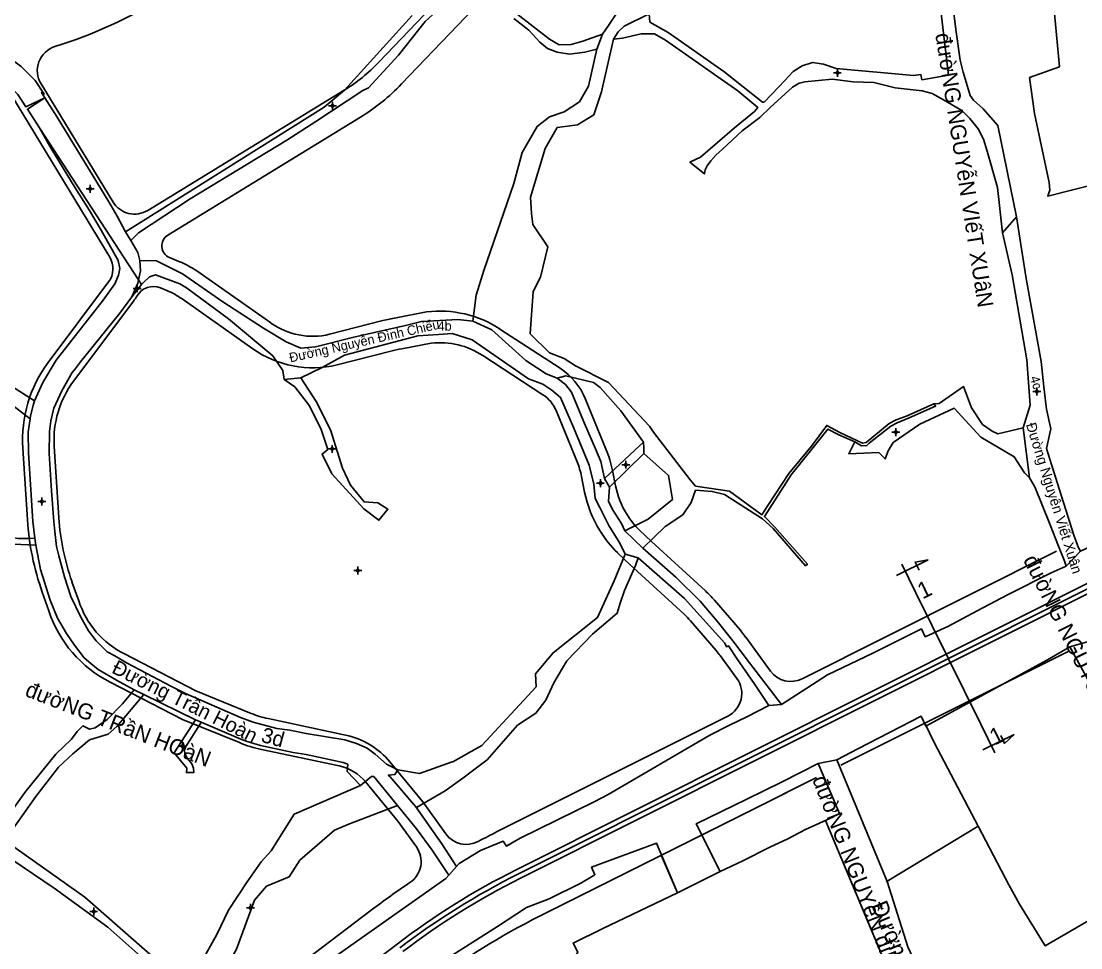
# Model space of a CAD drawing. Extents: x 548357 to 553331, y 1835329 to 1842351.
# Drawn here: x 550972.2 to 551308.4, y 1838767.2 to 1839061 of the extents above; entities that cross this region are included whole.
import ezdxf

# ---------------------------------------------------------------- set-up
doc = ezdxf.new("R2010")
doc.units = 0
for name, color, linetype in [('Level 1', 7, 'Continuous'), ('Level 10', 7, 'Continuous'), ('Level 11', 7, 'Continuous'), ('Level 2', 7, 'Continuous'), ('Level 27', 7, 'Continuous'), ('Level 30', 7, 'Continuous'), ('Level 31', 7, 'Continuous'), ('Level 4', 7, 'Continuous'), ('Level 5', 7, 'Continuous')]:
    doc.layers.add(name, color=color, linetype=linetype)

msp = doc.modelspace()

# ---------------------------------------------------------------- linework, layer by layer
at = {"layer": 'Level 1'}
for points in [[(551249.97, 1838885.27), (551259.95, 1838890.19)], [(551251.57, 1838888.88), (551256.05, 1838879.8)], [(551259.95, 1838890.19), (551255.84, 1838889.52), (551257.1, 1838886.98)], [(551129.98, 1838790.62), (551317.69, 1838884.68)], [(551256.05, 1838879.8), (551276.63, 1838838.11)], [(551281.11, 1838829.03), (551276.63, 1838838.11)], [(551277.27, 1838829.95), (551287.25, 1838834.88)], [(551287.25, 1838834.88), (551284.22, 1838832.03), (551282.97, 1838834.57)]]:
    msp.add_lwpolyline(points, dxfattribs=at)
msp.add_arc((551237.5, 1838576.06), 240, 116.6155, 127.2058, dxfattribs=at)
at = {"layer": 'Level 10'}
for p, q in [((550978.03, 1839027.26), (551009.46, 1838979)), ((551283.52, 1838993.9), (551287.97, 1838999)), ((551005.35, 1838994.26), (551007.01, 1838991.5)), ((551009.46, 1838979), (551010.44, 1838977.49)), ((551007.33, 1838973.64), (551010.44, 1838977.49)), ((551055.7, 1838947.44), (551060.94, 1838947.98)), ((551290.15, 1838932.09), (551292.16, 1838916.21)), ((551157.32, 1838916.07), (551158.88, 1838913.23)), ((550976.51, 1838897.05), (550976.86, 1838894.91)), ((551303.73, 1838888.24), (551308.27, 1838892.97)), ((551304.89, 1838862.6), (551310.81, 1838864.32)), ((551008.09, 1838849.04), (551011.15, 1838847.54)), ((551011.15, 1838847.54), (551027.51, 1838839.49)), ((551209.37, 1838844.03), (551213.44, 1838844.39)), ((551027.51, 1838839.49), (551029.38, 1838838.76)), ((551225.04, 1838825.62), (551230.94, 1838826.8)), ((551107.86, 1838790.21), (551110.35, 1838793.01))]:
    msp.add_line(p, q, dxfattribs=at)
for points in [[(551265.27, 1839086.95), (551268.74, 1839058.39), (551270.14, 1839048.63), (551271.09, 1839044.82), (551273.27, 1839037.49), (551274.36, 1839036.03), (551277.42, 1839033.25), (551282.11, 1839027.99), (551287.97, 1838999)], [(551109.72, 1839069.51), (551100.42, 1839060.96), (551091.92, 1839050.21), (551082.41, 1839039.88), (551080.66, 1839039.1), (551065.7, 1839029.21), (551056.55, 1839023.28), (551025.79, 1839004.67), (551009.4, 1838993.95), (551007.01, 1838991.5)], [(551283.52, 1838993.9), (551281.91, 1839008.28), (551278.7, 1839019.77), (551277.55, 1839023.58), (551275.84, 1839026.85), (551273.23, 1839030.14), (551270.6, 1839032.72), (551264.86, 1839036.13), (551261.26, 1839038.09), (551258.02, 1839038.94), (551249.55, 1839039.92), (551242.71, 1839041.6), (551236.15, 1839041.76), (551229.47, 1839042.61), (551220.82, 1839041.78), (551219.61, 1839041.52), (551219.05, 1839041.38), (551216.97, 1839040.07), (551209.85, 1839033.66), (551206.58, 1839030.45), (551200.95, 1839026.3), (551194.67, 1839020.42), (551192.57, 1839018.5), (551191.06, 1839016.71), (551189.82, 1839015.17), (551189.22, 1839013.85), (551188.98, 1839012.61), (551184.39, 1839016.29), (551187.76, 1839017.9), (551198.54, 1839027.18), (551204.83, 1839032.39), (551205.93, 1839033.63), (551199.54, 1839038.95), (551176.67, 1839055.03), (551173.15, 1839057.02), (551168.95, 1839057.04), (551162.97, 1839055.69), (551160.16, 1839055.35), (551161.62, 1839057.7), (551163.55, 1839059.44), (551171.5, 1839063.32), (551171.62, 1839060.77), (551177.46, 1839057.44), (551195.17, 1839045.03), (551207.45, 1839035.34), (551207.93, 1839035.36), (551212.64, 1839040.26), (551214.34, 1839042.13), (551217.14, 1839045.12), (551220.01, 1839046.88), (551223.26, 1839047.89), (551226.72, 1839047.36), (551230.81, 1839046), (551255.32, 1839043.82), (551257.63, 1839044.17), (551257.97, 1839042.48), (551266.4, 1839043.92), (551263.18, 1839071.58)], [(551005.35, 1838994.26), (551068.33, 1839033.77), (551074.77, 1839039.12), (551096.23, 1839062.84)], [(551129.5, 1839063.4), (551139.81, 1839055.33), (551142.95, 1839053.52), (551146.74, 1839053.69), (551150.44, 1839054.71), (551156.68, 1839056.94), (551154.89, 1839052.13), (551151.01, 1839051.16), (551146.13, 1839050.59), (551142.22, 1839051.22), (551139.17, 1839052.39), (551136.72, 1839054.37), (551133.27, 1839058.18), (551128.49, 1839061.88)], [(550959.83, 1839055.68), (550972.24, 1839046.62), (550976.62, 1839042.25), (550979.48, 1839037.87), (550978.67, 1839038.4), (550979.76, 1839036.7)], [(550971.16, 1839037.81), (550973.75, 1839033.83), (550979.76, 1839036.7), (550974.23, 1839033.1), (550978.03, 1839027.26), (550981.45, 1839021.21), (550989.38, 1839008.23), (550993.92, 1839001.04), (550997.64, 1838994.8), (551003.04, 1838985.11), (551003.55, 1838982.61), (551003.05, 1838980.51), (551001.92, 1838977.78), (550998.26, 1838972.6), (550983.33, 1838953.49), (550979.05, 1838946.45)], [(550971.16, 1839037.81), (550973.75, 1839033.83), (550979.76, 1839036.7)], [(550978.03, 1839027.26), (550974.23, 1839033.1), (550979.76, 1839036.7)], [(550979.76, 1839036.7), (550983.68, 1839030.58), (551000, 1839003.79), (551002.69, 1838999.22), (551005.35, 1838994.26)], [(550976.43, 1838940.69), (550979.05, 1838946.45), (550983.33, 1838953.49), (550998.26, 1838972.6), (551001.92, 1838977.78), (551003.05, 1838980.51), (551003.55, 1838982.61), (551003.04, 1838985.11), (550997.64, 1838994.8), (550993.92, 1839001.04), (550989.38, 1839008.23), (550981.45, 1839021.21), (550978.03, 1839027.26)], [(551287.97, 1838999), (551291.03, 1838979.48), (551295.83, 1838953.1), (551296.66, 1838945.13), (551297.46, 1838938.05), (551298.92, 1838931.77), (551297.51, 1838925.58), (551299.07, 1838920.46), (551306.21, 1838898.03), (551307.67, 1838894.05), (551308.27, 1838892.97)], [(551007.01, 1838991.5), (551009.22, 1838987.71), (551009.9, 1838985.11)], [(551290.15, 1838932.09), (551292.34, 1838939.32), (551291.25, 1838953.61), (551286.66, 1838980.63), (551283.52, 1838993.9)], [(551009.46, 1838979), (551010.1, 1838981.89), (551009.9, 1838985.11)], [(551009.9, 1838985.11), (551015.19, 1838984.99), (551023.37, 1838980.87), (551036.16, 1838971.99), (551049.07, 1838963.72), (551056.3, 1838959.32), (551060.92, 1838957.35), (551065.55, 1838957.72), (551077.79, 1838960.8), (551094.13, 1838964.5), (551099.21, 1838965.79), (551110.79, 1838966.45), (551115.48, 1838965.96), (551121.52, 1838963.21), (551132.3, 1838953.47), (551138.76, 1838949.18), (551142.27, 1838947.8), (551144.93, 1838945.81), (551146.86, 1838943.41), (551150.95, 1838933.47), (551154.45, 1838925.43), (551156.07, 1838921.36), (551157.32, 1838916.07)], [(551007.33, 1838973.64), (551009.22, 1838977.92), (551009.46, 1838979)], [(551010.44, 1838977.49), (551011.02, 1838978.21), (551012.9, 1838980.01), (551014.82, 1838980.62), (551022.58, 1838977.72), (551024.71, 1838976.45), (551038.05, 1838966.64), (551052.08, 1838954.88), (551055.2, 1838950.3), (551055.7, 1838947.44)], [(551007.33, 1838973.64), (551003.5, 1838968.43), (550991.05, 1838952.98), (550989.12, 1838950.5), (550988.36, 1838949.65), (550985.09, 1838943.82), (550982.61, 1838938.3), (550981.63, 1838934.35), (550981.16, 1838930.89), (550981.15, 1838923.96), (550981.8, 1838912.08), (550982.55, 1838902.41), (550982.87, 1838899.22), (550983.44, 1838894.51), (550984.21, 1838891.48), (550985.98, 1838884.83), (550988.03, 1838878.64), (550991, 1838872.22), (550993.6, 1838867.67), (550995.98, 1838864.5), (550999.52, 1838861.07), (551001.99, 1838859.77), (551005.89, 1838857.48), (551019.94, 1838850.08), (551024.32, 1838847.88), (551041.84, 1838840.24), (551045.78, 1838838.78), (551053.29, 1838836.73), (551057.46, 1838836.18), (551062.63, 1838835.16), (551074.92, 1838833.12), (551078.61, 1838832.01), (551082.03, 1838830.47), (551084.56, 1838828.63), (551088.14, 1838825.45), (551091.68, 1838823.6), (551090.81, 1838822.17), (551088.69, 1838821.98), (551089.3, 1838821.38), (551097.43, 1838811.9), (551105.67, 1838800.15), (551110.35, 1838793.01)], [(551060.94, 1838947.98), (551067.74, 1838951.18), (551074.77, 1838955.09), (551098.04, 1838961.28), (551104.57, 1838961.73), (551109, 1838961.95), (551115.26, 1838959.94), (551133.17, 1838947.58), (551137.75, 1838945.88), (551140.6, 1838943.99), (551143.3, 1838941.69), (551147.53, 1838932.02), (551152.47, 1838920.23), (551153.87, 1838914.23), (551154.3, 1838909.68), (551155.8, 1838906.83), (551158.62, 1838901.07), (551162.15, 1838895.48), (551163.85, 1838892), (551168.01, 1838890.85), (551182.63, 1838878), (551195.42, 1838863.82), (551195.97, 1838862.65), (551196.63, 1838862.95), (551199.26, 1838858.98), (551204.76, 1838850.97), (551209.37, 1838844.03)], [(550975.11, 1838934.91), (550968.25, 1838940.23), (550960.14, 1838945.44), (550949.98, 1838951.16), (550950.51, 1838952.26), (550951.82, 1838954.47), (550952.66, 1838955.73), (550976.43, 1838940.69)], [(550979.05, 1838946.45), (550976.43, 1838940.69), (550952.66, 1838955.73)], [(551060.94, 1838947.98), (551065.82, 1838940.48), (551070.39, 1838931.43), (551074.13, 1838919.31), (551076.68, 1838913.87), (551081.03, 1838908.61), (551085.35, 1838908.26), (551088.55, 1838906.27), (551085.72, 1838902.79), (551080.92, 1838906.4), (551070.82, 1838917.48), (551067.71, 1838923.78), (551069.54, 1838925.24), (551067.36, 1838931.52), (551063.73, 1838939.01), (551059.09, 1838945.05), (551055.7, 1838947.44)], [(551290.15, 1838932.09), (551282.02, 1838930.19), (551280.26, 1838931.01), (551277.25, 1838933.17), (551273.69, 1838938.46), (551271.21, 1838945.17), (551263.41, 1838939.77), (551261.81, 1838939.74), (551262.33, 1838938.93), (551253.96, 1838935.21), (551250.18, 1838933.69), (551248.14, 1838932.63), (551241.3, 1838927.2), (551240.56, 1838926.46), (551238.85, 1838926.43), (551236.7, 1838927.69), (551234.75, 1838923.89), (551244.32, 1838924.22), (551246.3, 1838922.24), (551247.31, 1838924.79), (551248.89, 1838927.4), (551257.37, 1838933.24), (551268.26, 1838938.29), (551276.7, 1838929.08), (551284.42, 1838924.55), (551287.3, 1838922.93), (551290.56, 1838917.86), (551292.16, 1838916.21)], [(550968.25, 1838940.23), (550975.11, 1838934.91), (550974.48, 1838930.72), (550974.6, 1838924.14), (550975.95, 1838902.4), (550976.51, 1838897.05), (550974.95, 1838896.95), (550971.32, 1838897.03)], [(550975.11, 1838934.91), (550975.19, 1838935.8), (550975.99, 1838939.26), (550976.43, 1838940.69)], [(550975.11, 1838934.91), (550974.48, 1838930.72), (550974.6, 1838924.14), (550975.95, 1838902.4), (550976.51, 1838897.05)], [(551157.32, 1838916.07), (551168.54, 1838926.44), (551169.69, 1838927.56), (551169.77, 1838925.53), (551169.76, 1838923.95), (551158.88, 1838913.23)], [(551292.16, 1838916.21), (551293.83, 1838913.38), (551298.69, 1838901.28), (551301.3, 1838894.54), (551303.09, 1838890.1), (551303.73, 1838888.24)], [(551158.88, 1838913.23), (551158.52, 1838908.87), (551159.84, 1838906.17), (551162.64, 1838901.71), (551163.77, 1838899.43), (551169.47, 1838893.98), (551179.9, 1838884.71), (551187.59, 1838877.08), (551193.06, 1838870.78), (551198.01, 1838864.54), (551203.28, 1838857.6), (551213.44, 1838844.39)], [(550910.87, 1838908.1), (550913.01, 1838908.98), (550922.5, 1838909.09), (550930.12, 1838909.97), (550938.05, 1838907.24), (550939.64, 1838906.25), (550940.45, 1838904.83), (550943.12, 1838896.98), (550950.14, 1838897.01), (550965.3, 1838897.42), (550968.88, 1838897.38), (550971.32, 1838897.03), (550974.95, 1838896.95), (550976.51, 1838897.05)], [(550919.67, 1838906.23), (550921.49, 1838906.08), (550925.72, 1838907.28), (550933.12, 1838906.41), (550937.25, 1838904.78), (550939.3, 1838901.31), (550941.45, 1838894.45), (550949.3, 1838894.94), (550962.64, 1838895.47), (550976.86, 1838894.91)], [(551308.27, 1838892.97), (551325.16, 1838900.84), (551336.2, 1838905.84), (551343.62, 1838906.64)], [(550976.86, 1838894.91), (550978.39, 1838887.18), (550981.45, 1838877.46), (550983.75, 1838871.71), (550986.63, 1838866.82), (550989.15, 1838863.19), (550992.19, 1838859.16), (550994.28, 1838857.34), (550996.63, 1838855.5), (551002.5, 1838852.04), (551008.09, 1838849.04)], [(551213.44, 1838844.39), (551228.05, 1838853.72), (551242.45, 1838860.68), (551257.8, 1838868.32), (551259.06, 1838865.85), (551266.22, 1838869.11), (551275.48, 1838874.1), (551285.12, 1838879.14), (551299.01, 1838886.11), (551303.73, 1838888.24)], [(551230.94, 1838826.8), (551237.61, 1838830.3), (551257.7, 1838840.63), (551259.21, 1838837.51), (551297.87, 1838858.55), (551304.89, 1838862.6)], [(551304.89, 1838862.6), (551314.05, 1838846.2), (551335.17, 1838802.86), (551340.04, 1838792.17), (551350.61, 1838773.1)], [(551005.47, 1838712.31), (551002.32, 1838714.06), (550995.32, 1838722.61), (550993.01, 1838723.22), (550989.32, 1838727.9), (550990.51, 1838732.17), (550997.17, 1838736.85), (551004.22, 1838741.48), (551008.65, 1838747.37), (551016.99, 1838757.6), (551019.03, 1838759.87), (550992.43, 1838783.25), (550968.12, 1838800.45), (550967.53, 1838801.59), (550968.24, 1838802.92), (550976.89, 1838815.16), (550984.05, 1838824.51), (550988.63, 1838828.71), (550993.85, 1838833.15), (550999.82, 1838834.95), (551002.6, 1838837.38), (551011.15, 1838847.54)], [(550968.65, 1838809.81), (550973.41, 1838816.42), (550983.25, 1838828.66), (550988.16, 1838833.33), (550989.96, 1838835.79), (550991.79, 1838837.58), (550993.92, 1838836.51), (550995.71, 1838836.97), (550999.46, 1838839.62), (551004.37, 1838844.6), (551008.09, 1838849.04)], [(551110.35, 1838793.01), (551111.17, 1838793.93), (551117.98, 1838798.03), (551125.17, 1838800.99), (551126.17, 1838799.48), (551130.49, 1838801.92), (551153.98, 1838813.52), (551158.45, 1838815.77), (551190.66, 1838834.67), (551196.99, 1838837.84), (551202.44, 1838840.47), (551209.37, 1838844.03)], [(551027.51, 1838839.49), (551020.79, 1838829.05), (551024.75, 1838824.16), (551024.66, 1838822.76), (551026.98, 1838822.76), (551026.88, 1838824.2), (551026.39, 1838825.51), (551024.71, 1838827.61), (551024.18, 1838828.77), (551024.08, 1838829.85), (551024.4, 1838830.81), (551028.93, 1838838.01), (551029.38, 1838838.76)], [(551029.38, 1838838.76), (551041.95, 1838833.33), (551043.92, 1838832.64), (551048.19, 1838831.4), (551058.55, 1838829.16), (551062.59, 1838828.53), (551074.36, 1838825.99), (551075.81, 1838825.39), (551075.62, 1838823.15), (551079.83, 1838818.64), (551083.32, 1838821.5), (551084.07, 1838821.57), (551097.62, 1838804.97), (551102.64, 1838798.21), (551107.86, 1838790.21)], [(551230.94, 1838826.8), (551246.91, 1838788.22), (551253.55, 1838767.52), (551256.58, 1838760.91), (551267.35, 1838736.02), (551275.12, 1838717.2), (551283.29, 1838697.83), (551291.59, 1838674.73), (551292.08, 1838674.52)], [(551077.39, 1838737.99), (551082.88, 1838747), (551094.38, 1838755.53), (551123.35, 1838773.94), (551132.56, 1838779.95), (551139.71, 1838782.74), (551149.79, 1838787.74), (551154.27, 1838790.36), (551153.2, 1838792.8), (551173.73, 1838800.41), (551180.45, 1838784.64), (551194.03, 1838791.45), (551186.41, 1838806.53), (551202.4, 1838814.38), (551213.61, 1838819.81), (551225.04, 1838825.62)], [(551225.04, 1838825.62), (551231.8, 1838809.78), (551227.37, 1838807.61), (551284.53, 1838671.39)], [(551000.77, 1838708.39), (551000.09, 1838710.74), (550991.13, 1838722.34), (550987.32, 1838726.86), (550984.26, 1838729.92), (550996.68, 1838740.72), (550997.89, 1838740.08), (551012.1, 1838754.97), (551014.91, 1838759.31), (551009.2, 1838765.34), (550999.72, 1838773.75), (550982.67, 1838786.15), (550969.31, 1838795.2)], [(551005.47, 1838712.31), (551030.11, 1838730.92), (551037.51, 1838738.16), (551039, 1838739.41), (551066.3, 1838759.43), (551071.38, 1838764.18), (551106.97, 1838789.21), (551107.86, 1838790.21)]]:
    msp.add_lwpolyline(points, dxfattribs=at)
at = {"layer": 'Level 11'}
for p, q in [((551231.16, 1839045.31), (551230.53, 1839044.68)), ((551231.16, 1839045.93), (551231.16, 1839045.31)), ((551231.79, 1839044.68), (551231.16, 1839045.31)), ((551230.53, 1839044.68), (551229.91, 1839044.68)), ((551230.53, 1839044.68), (551231.16, 1839044.05)), ((551231.16, 1839044.05), (551231.79, 1839044.68)), ((551231.16, 1839044.05), (551231.16, 1839043.43)), ((551232.41, 1839044.68), (551231.79, 1839044.68)), ((551070.99, 1839035.41), (551070.99, 1839034.79)), ((551070.37, 1839034.16), (551069.74, 1839034.16)), ((551070.99, 1839034.79), (551070.37, 1839034.16)), ((551070.37, 1839034.16), (551070.99, 1839033.53)), ((551071.61, 1839034.16), (551070.99, 1839034.79)), ((551070.99, 1839033.53), (551071.61, 1839034.16)), ((551070.99, 1839033.53), (551070.99, 1839032.91)), ((551072.24, 1839034.16), (551071.61, 1839034.16)), ((550994.1, 1839008.47), (550993.47, 1839007.85)), ((550994.1, 1839009.1), (550994.1, 1839008.47)), ((550994.73, 1839007.85), (550994.1, 1839008.47)), ((550993.47, 1839007.85), (550992.85, 1839007.85)), ((550993.47, 1839007.85), (550994.1, 1839007.23)), ((550994.1, 1839007.23), (550994.73, 1839007.85)), ((550994.1, 1839007.23), (550994.1, 1839006.6)), ((550995.35, 1839007.85), (550994.73, 1839007.85)), ((551008.37, 1838976.32), (551007.75, 1838976.32)), ((551009, 1838976.95), (551008.37, 1838976.32)), ((551008.37, 1838976.32), (551009, 1838975.69)), ((551009, 1838977.57), (551009, 1838976.95)), ((551009.63, 1838976.32), (551009, 1838976.95)), ((551009, 1838975.69), (551009.63, 1838976.32)), ((551009, 1838975.69), (551009, 1838975.07)), ((551010.25, 1838976.32), (551009.63, 1838976.32)), ((551294.42, 1838944.25), (551293.8, 1838943.62)), ((551294.42, 1838944.87), (551294.42, 1838944.25)), ((551295.05, 1838943.62), (551294.42, 1838944.25)), ((551293.8, 1838943.62), (551293.17, 1838943.62)), ((551293.8, 1838943.62), (551294.42, 1838942.99)), ((551294.42, 1838942.99), (551295.05, 1838943.62)), ((551294.42, 1838942.99), (551294.42, 1838942.37)), ((551295.67, 1838943.62), (551295.05, 1838943.62)), ((551249.68, 1838931.31), (551249.06, 1838930.69)), ((551249.68, 1838931.94), (551249.68, 1838931.31)), ((551250.31, 1838930.69), (551249.68, 1838931.31)), ((551249.06, 1838930.69), (551248.43, 1838930.69)), ((551249.06, 1838930.69), (551249.68, 1838930.07)), ((551249.68, 1838930.07), (551250.31, 1838930.69)), ((551249.68, 1838930.07), (551249.68, 1838929.44)), ((551250.93, 1838930.69), (551250.31, 1838930.69)), ((551070.25, 1838925.38), (551069.62, 1838925.38)), ((551070.87, 1838926.01), (551070.25, 1838925.38)), ((551070.25, 1838925.38), (551070.87, 1838924.75)), ((551070.87, 1838926.63), (551070.87, 1838926.01)), ((551071.49, 1838925.38), (551070.87, 1838926.01)), ((551070.87, 1838924.75), (551071.49, 1838925.38)), ((551070.87, 1838924.75), (551070.87, 1838924.13)), ((551072.12, 1838925.38), (551071.49, 1838925.38)), ((551164.08, 1838921.03), (551163.45, 1838920.4)), ((551164.08, 1838921.65), (551164.08, 1838921.03)), ((551164.7, 1838920.4), (551164.08, 1838921.03)), ((551163.45, 1838920.4), (551162.83, 1838920.4)), ((551163.45, 1838920.4), (551164.08, 1838919.77)), ((551164.08, 1838919.77), (551164.7, 1838920.4)), ((551164.08, 1838919.77), (551164.08, 1838919.15)), ((551165.33, 1838920.4), (551164.7, 1838920.4)), ((551155.35, 1838914.57), (551154.72, 1838914.57)), ((551155.97, 1838915.19), (551155.35, 1838914.57)), ((551155.35, 1838914.57), (551155.97, 1838913.95)), ((551155.97, 1838915.82), (551155.97, 1838915.19)), ((551156.59, 1838914.57), (551155.97, 1838915.19)), ((551155.97, 1838913.95), (551156.59, 1838914.57)), ((551157.22, 1838914.57), (551156.59, 1838914.57)), ((551155.97, 1838913.95), (551155.97, 1838913.32)), ((550978.19, 1838908.74), (550977.56, 1838908.74)), ((550978.81, 1838909.37), (550978.19, 1838908.74)), ((550978.19, 1838908.74), (550978.81, 1838908.11)), ((550978.81, 1838909.99), (550978.81, 1838909.37)), ((550979.44, 1838908.74), (550978.81, 1838909.37)), ((550978.81, 1838908.11), (550979.44, 1838908.74)), ((550978.81, 1838908.11), (550978.81, 1838907.49)), ((550980.06, 1838908.74), (550979.44, 1838908.74)), ((551079.03, 1838887.45), (551078.41, 1838886.82)), ((551079.03, 1838888.07), (551079.03, 1838887.45)), ((551079.65, 1838886.82), (551079.03, 1838887.45)), ((551078.41, 1838886.82), (551077.78, 1838886.82)), ((551078.41, 1838886.82), (551079.03, 1838886.19)), ((551079.03, 1838886.19), (551079.65, 1838886.82)), ((551079.03, 1838886.19), (551079.03, 1838885.57)), ((551080.28, 1838886.82), (551079.65, 1838886.82)), ((551022.73, 1838831.12), (551022.11, 1838831.12)), ((551023.36, 1838831.75), (551022.73, 1838831.12)), ((551022.73, 1838831.12), (551023.36, 1838830.49)), ((551023.36, 1838832.37), (551023.36, 1838831.75)), ((551023.99, 1838831.12), (551023.36, 1838831.75)), ((551023.36, 1838830.49), (551023.99, 1838831.12)), ((551023.36, 1838830.49), (551023.36, 1838829.87)), ((551024.61, 1838831.12), (551023.99, 1838831.12)), ((550995.24, 1838779.97), (550995.24, 1838779.35)), ((551044.37, 1838779.92), (551043.74, 1838779.92)), ((551044.99, 1838780.55), (551044.37, 1838779.92)), ((551044.37, 1838779.92), (551044.99, 1838779.29)), ((551044.99, 1838781.17), (551044.99, 1838780.55)), ((551045.61, 1838779.92), (551044.99, 1838780.55)), ((551044.99, 1838779.29), (551045.61, 1838779.92)), ((551046.24, 1838779.92), (551045.61, 1838779.92)), ((550994.61, 1838778.72), (550993.99, 1838778.72)), ((550995.24, 1838779.35), (550994.61, 1838778.72)), ((550994.61, 1838778.72), (550995.24, 1838778.09)), ((550995.87, 1838778.72), (550995.24, 1838779.35)), ((550995.24, 1838778.09), (550995.87, 1838778.72)), ((550995.24, 1838778.09), (550995.24, 1838777.47)), ((550996.49, 1838778.72), (550995.87, 1838778.72)), ((551044.99, 1838779.29), (551044.99, 1838778.67))]:
    msp.add_line(p, q, dxfattribs=at)
for centre in [(551231.16, 1839044.68), (551070.99, 1839034.16), (550994.1, 1839007.85), (551009, 1838976.32), (551294.42, 1838943.62), (551249.68, 1838930.69), (551070.87, 1838925.38), (551164.08, 1838920.4), (551155.97, 1838914.57), (550978.81, 1838908.74), (551079.03, 1838886.82), (551023.36, 1838831.12), (551044.99, 1838779.92), (550995.24, 1838778.72)]:
    msp.add_circle(centre, 0.15, dxfattribs=at)
at = {"layer": 'Level 2'}
for p, q in [((550978.03, 1839027.26), (551009.46, 1838979)), ((550989.38, 1839008.23), (550993.92, 1839001.04)), ((551287.97, 1838999), (551283.52, 1838993.9)), ((551009.22, 1838987.71), (551007.01, 1838991.5)), ((551283.52, 1838993.9), (551286.66, 1838980.63)), ((551009.9, 1838985.11), (551009.22, 1838987.71)), ((551009.9, 1838985.11), (551010.1, 1838981.89)), ((551010.1, 1838981.89), (551009.46, 1838979)), ((551009.46, 1838979), (551009.22, 1838977.92)), ((551009.46, 1838979), (551010.44, 1838977.49)), ((551010.44, 1838977.49), (551009.46, 1838979)), ((551286.66, 1838980.63), (551291.25, 1838953.61)), ((550991.05, 1838952.98), (551003.5, 1838968.43)), ((551038.05, 1838966.64), (551052.08, 1838954.88)), ((551110.79, 1838966.45), (551099.21, 1838965.79)), ((551115.48, 1838965.96), (551110.79, 1838966.45)), ((551056.3, 1838959.32), (551049.07, 1838963.72)), ((551060.92, 1838957.35), (551056.3, 1838959.32)), ((551065.55, 1838957.72), (551060.92, 1838957.35)), ((551077.79, 1838960.8), (551065.55, 1838957.72)), ((551052.08, 1838954.88), (551055.2, 1838950.3)), ((551291.25, 1838953.61), (551292.34, 1838939.32)), ((550985.09, 1838943.82), (550988.36, 1838949.65)), ((551055.2, 1838950.3), (551055.7, 1838947.44)), ((551144.93, 1838945.81), (551142.27, 1838947.8)), ((550979.05, 1838946.45), (550976.43, 1838940.69)), ((550982.61, 1838938.3), (550985.09, 1838943.82)), ((550975.99, 1838939.26), (550975.19, 1838935.8)), ((550976.43, 1838940.69), (550975.99, 1838939.26)), ((550981.63, 1838934.35), (550982.61, 1838938.3)), ((551292.34, 1838939.32), (551290.15, 1838932.09)), ((551298.92, 1838931.77), (551297.46, 1838938.05)), ((550975.11, 1838934.91), (550974.48, 1838930.72)), ((550975.19, 1838935.8), (550975.11, 1838934.91)), ((551290.15, 1838932.09), (551292.16, 1838916.21)), ((550974.48, 1838930.72), (550974.6, 1838924.14)), ((550974.6, 1838924.14), (550975.95, 1838902.4)), ((551156.07, 1838921.36), (551154.45, 1838925.43)), ((551159.84, 1838906.17), (551158.52, 1838908.87)), ((551162.64, 1838901.71), (551159.84, 1838906.17)), ((551163.77, 1838899.43), (551162.64, 1838901.71)), ((551308.27, 1838892.97), (551307.67, 1838894.05)), ((551303.73, 1838888.24), (551308.27, 1838892.97)), ((551187.59, 1838877.08), (551179.9, 1838884.71)), ((550993.6, 1838867.67), (550991, 1838872.22)), ((550995.98, 1838864.5), (550993.6, 1838867.67)), ((551203.28, 1838857.6), (551198.01, 1838864.54)), ((551310.81, 1838864.32), (551304.89, 1838862.6)), ((551213.44, 1838844.39), (551203.28, 1838857.6)), ((551024.32, 1838847.88), (551019.94, 1838850.08)), ((551209.43, 1838844.04), (551213.44, 1838844.39)), ((551230.94, 1838826.8), (551225.04, 1838825.62)), ((551246.91, 1838788.22), (551230.94, 1838826.8)), ((551091.68, 1838823.6), (551088.14, 1838825.45)), ((551227.37, 1838807.61), (551284.53, 1838671.39)), ((551107.86, 1838790.21), (551110.35, 1838793.01))]:
    msp.add_line(p, q, dxfattribs=at)
for points in [[(550979.76, 1839036.7), (550974.23, 1839033.1), (550978.03, 1839027.26)], [(551007.01, 1838991.5), (551005.35, 1838994.26), (551002.69, 1838999.22), (551000, 1839003.79), (550983.68, 1839030.58), (550979.76, 1839036.7)], [(551003.5, 1838968.43), (551007.33, 1838973.64), (551009.22, 1838977.92), (551009.46, 1838979), (550978.03, 1839027.26), (550981.45, 1839021.21), (550989.38, 1839008.23)], [(550993.92, 1839001.04), (550997.64, 1838994.8), (551003.04, 1838985.11)], [(551297.46, 1838938.05), (551296.66, 1838945.13), (551295.83, 1838953.1), (551291.03, 1838979.48), (551287.97, 1838999)], [(551003.04, 1838985.11), (551003.55, 1838982.61), (551003.05, 1838980.51)], [(551009.46, 1838979), (551010.1, 1838981.89), (551009.9, 1838985.11)], [(551023.37, 1838980.87), (551015.19, 1838984.99), (551009.9, 1838985.11)], [(551003.05, 1838980.51), (551001.92, 1838977.78), (550998.26, 1838972.6), (550983.33, 1838953.49), (550979.05, 1838946.45)], [(551009.22, 1838977.92), (551007.33, 1838973.64), (551010.44, 1838977.49)], [(551010.44, 1838977.49), (551011.02, 1838978.21), (551012.9, 1838980.01), (551014.82, 1838980.62), (551022.58, 1838977.72)], [(551049.07, 1838963.72), (551036.16, 1838971.99), (551023.37, 1838980.87)], [(551022.58, 1838977.72), (551024.71, 1838976.45), (551038.05, 1838966.64)], [(551099.21, 1838965.79), (551094.13, 1838964.5), (551077.79, 1838960.8)], [(551142.27, 1838947.8), (551138.76, 1838949.18), (551132.3, 1838953.47), (551121.52, 1838963.21), (551115.48, 1838965.96)], [(551055.7, 1838947.44), (551060.94, 1838947.98), (551067.74, 1838951.18), (551074.77, 1838955.09), (551098.04, 1838961.28), (551104.57, 1838961.73), (551109, 1838961.95), (551115.26, 1838959.94), (551133.17, 1838947.58)], [(550988.36, 1838949.65), (550989.12, 1838950.5), (550991.05, 1838952.98)], [(551133.17, 1838947.58), (551137.75, 1838945.88), (551140.6, 1838943.99), (551143.3, 1838941.69), (551147.53, 1838932.02)], [(551154.45, 1838925.43), (551150.95, 1838933.47), (551146.86, 1838943.41), (551144.93, 1838945.81)], [(550981.15, 1838923.96), (550981.16, 1838930.89), (550981.63, 1838934.35)], [(551147.53, 1838932.02), (551152.47, 1838920.23), (551153.87, 1838914.23), (551154.3, 1838909.68), (551155.8, 1838906.83), (551158.62, 1838901.07), (551162.15, 1838895.48), (551163.85, 1838892), (551168.01, 1838890.85), (551182.63, 1838878), (551195.42, 1838863.82), (551195.97, 1838862.65), (551196.63, 1838862.95), (551199.26, 1838858.98), (551204.76, 1838850.97), (551209.37, 1838844.03), (551209.43, 1838844.04)], [(551299.07, 1838920.46), (551297.51, 1838925.58), (551298.92, 1838931.77)], [(550983.44, 1838894.51), (550982.87, 1838899.22), (550982.55, 1838902.41), (550981.8, 1838912.08), (550981.15, 1838923.96)], [(551158.52, 1838908.87), (551158.88, 1838913.23), (551157.32, 1838916.07), (551156.07, 1838921.36)], [(551307.67, 1838894.05), (551306.21, 1838898.03), (551299.07, 1838920.46)], [(551292.16, 1838916.21), (551293.83, 1838913.38), (551298.69, 1838901.28), (551301.3, 1838894.54), (551303.09, 1838890.1), (551303.73, 1838888.24)], [(550975.95, 1838902.4), (550976.51, 1838897.05), (550976.86, 1838894.91), (550978.39, 1838887.18), (550981.45, 1838877.46), (550983.75, 1838871.71), (550986.63, 1838866.82), (550989.15, 1838863.19), (550992.19, 1838859.16), (550994.28, 1838857.34), (550996.63, 1838855.5), (551002.5, 1838852.04), (551008.09, 1838849.04), (551011.15, 1838847.54), (551027.51, 1838839.49), (551029.38, 1838838.76), (551041.95, 1838833.33), (551043.92, 1838832.64), (551048.19, 1838831.4), (551058.55, 1838829.16), (551062.59, 1838828.53), (551074.36, 1838825.99), (551075.81, 1838825.39), (551075.62, 1838823.15), (551079.83, 1838818.64), (551083.32, 1838821.5), (551084.07, 1838821.57), (551097.62, 1838804.97), (551102.64, 1838798.21), (551107.86, 1838790.21)], [(551325.16, 1838900.84), (551308.27, 1838892.97), (551303.73, 1838888.24), (551299.01, 1838886.11), (551285.12, 1838879.14), (551275.48, 1838874.1), (551266.22, 1838869.11), (551259.06, 1838865.85), (551257.8, 1838868.32), (551242.45, 1838860.68), (551228.05, 1838853.72), (551213.44, 1838844.39), (551209.43, 1838844.04), (551209.37, 1838844.03), (551202.44, 1838840.47), (551196.99, 1838837.84), (551190.66, 1838834.67), (551158.45, 1838815.77), (551153.98, 1838813.52), (551130.49, 1838801.92), (551126.3, 1838799.56), (551126.17, 1838799.48), (551125.17, 1838800.99), (551117.98, 1838798.03), (551111.17, 1838793.93), (551110.35, 1838793.01), (551107.86, 1838790.21), (551106.97, 1838789.21), (551071.38, 1838764.18)], [(551179.9, 1838884.71), (551169.47, 1838893.98), (551163.77, 1838899.43)], [(550985.98, 1838884.83), (550984.21, 1838891.48), (550983.44, 1838894.51)], [(550991, 1838872.22), (550988.03, 1838878.64), (550985.98, 1838884.83)], [(551198.01, 1838864.54), (551193.06, 1838870.78), (551187.59, 1838877.08)], [(551019.94, 1838850.08), (551005.89, 1838857.48), (551001.99, 1838859.77), (550999.52, 1838861.07), (550995.98, 1838864.5)], [(551173.73, 1838800.41), (551180.45, 1838784.64), (551194.03, 1838791.45), (551186.41, 1838806.53), (551202.4, 1838814.38), (551213.61, 1838819.81), (551225.04, 1838825.62), (551230.94, 1838826.8), (551237.61, 1838830.3), (551257.7, 1838840.63), (551259.21, 1838837.51), (551297.87, 1838858.55), (551304.89, 1838862.6), (551310.81, 1838864.32)], [(551304.89, 1838862.6), (551314.05, 1838846.2), (551335.17, 1838802.86)], [(551045.78, 1838838.78), (551041.84, 1838840.24), (551024.32, 1838847.88)], [(551057.46, 1838836.18), (551053.29, 1838836.73), (551045.78, 1838838.78)], [(551074.92, 1838833.12), (551062.63, 1838835.16), (551057.46, 1838836.18)], [(551082.03, 1838830.47), (551078.61, 1838832.01), (551074.92, 1838833.12)], [(551088.14, 1838825.45), (551084.56, 1838828.63), (551082.03, 1838830.47)], [(551110.35, 1838793.01), (551105.67, 1838800.15), (551097.43, 1838811.9), (551089.3, 1838821.38), (551088.69, 1838821.98), (551090.81, 1838822.17), (551091.68, 1838823.6)], [(551225.04, 1838825.62), (551231.8, 1838809.78), (551227.37, 1838807.61)], [(551094.38, 1838755.53), (551123.35, 1838773.94), (551132.56, 1838779.95), (551139.71, 1838782.74), (551149.79, 1838787.74), (551154.27, 1838790.36), (551153.2, 1838792.8), (551173.73, 1838800.41)], [(551256.58, 1838760.91), (551253.55, 1838767.52), (551246.91, 1838788.22)]]:
    msp.add_lwpolyline(points, dxfattribs=at)
at = {"layer": 'Level 27'}
msp.add_line((550973.75, 1839033.83), (550979.76, 1839036.7), dxfattribs=at)
for points in [[(550979.76, 1839036.7), (550978.67, 1839038.4), (550979.48, 1839037.87), (550976.62, 1839042.25), (550972.24, 1839046.62), (550959.83, 1839055.68)], [(550967.68, 1839041.28), (550971.16, 1839037.81), (550973.75, 1839033.83)]]:
    msp.add_lwpolyline(points, dxfattribs=at)
at = {"layer": 'Level 30'}
for points in [[(551128.77, 1839093.06), (551085.69, 1839048.03)], [(551135.99, 1839086.15), (551092.92, 1839041.12)], [(551334.94, 1839063.37), (551328.09, 1839077.8), (551326.28, 1839080.41), (551323, 1839080.04), (551299.1, 1839073.72), (551301.66, 1839046.59), (551292.13, 1839043.17), (551293.68, 1839031.79), (551298.4, 1839009.83), (551298.6, 1839007.48), (551297.92, 1839005.55), (551320.85, 1839011.35), (551325.1, 1838995.19)], [(550965.42, 1839043.45), (551000.31, 1838986.19)], [(550978.52, 1839041.17), (551001.36, 1839003.68)], [(551012.37, 1839001.02), (551074.65, 1839039.14)], [(551079.87, 1839030.61), (551018.75, 1838993.2)], [(551019.3, 1838986.1), (551022.28, 1838984.86)], [(550999.94, 1838978.35), (550980.83, 1838952.83)], [(551029.03, 1838981.14), (551051.45, 1838965.33)], [(551018.45, 1838975.62), (551016.47, 1838976.44)], [(551007.94, 1838972.36), (550988.84, 1838946.84)], [(551045.69, 1838957.15), (551023.27, 1838972.96)], [(551091.17, 1838967.01), (551100.83, 1838968.82)], [(551070.04, 1838961.75), (551087, 1838966.09)], [(551124.13, 1838963.39), (551143.2, 1838950.97)], [(551102.34, 1838958.93), (551093.01, 1838957.18)], [(551089.48, 1838956.4), (551072.44, 1838952.04)], [(551137.74, 1838942.59), (551118.66, 1838955.02)], [(551151.16, 1838941.36), (551157.83, 1838925.15)], [(551148.58, 1838921.35), (551141.91, 1838937.56)], [(550972.74, 1838925.62), (550974.2, 1838902.92)], [(550982.72, 1838926.26), (550984.18, 1838903.56)], [(551159.81, 1838918.55), (551160.77, 1838913.66)], [(551150.97, 1838911.66), (551150, 1838916.63)], [(551168.42, 1838899.63), (551172.15, 1838896.07), (551189.28, 1838880.38)], [(551165.33, 1838888.76), (551161.52, 1838892.39)], [(551219.99, 1838852.5), (551300.68, 1838892.94)], [(551182.52, 1838873.01), (551165.33, 1838888.76)], [(551129.31, 1838791.97), (551317.01, 1838886.02)], [(550988.35, 1838883.3), (550990.51, 1838877.22)], [(551130.65, 1838789.28), (551318.36, 1838883.34)], [(550978.93, 1838879.96), (550981.04, 1838874.01)], [(551192.14, 1838877.43), (551200.29, 1838867.99)], [(551192.71, 1838861.46), (551184.57, 1838870.9)], [(551202.07, 1838865.74), (551209.94, 1838854.94)], [(551004.98, 1838860.4), (551027.62, 1838848.73)], [(551304.55, 1838861.32), (551241.17, 1838829.56)], [(551199.3, 1838852.56), (551193.98, 1838859.85)], [(551000.46, 1838851.48), (551023.42, 1838839.64)], [(551027.62, 1838848.73), (551045.23, 1838841.51)], [(551123.26, 1838804.04), (551196.42, 1838840.69)], [(551023.42, 1838839.64), (551041.44, 1838832.26)], [(551050.56, 1838839.87), (551075.15, 1838834.66)], [(551339.29, 1838791.75), (551318.58, 1838780), (551311.49, 1838776.15), (551297.07, 1838767.87), (551288.89, 1838781.02), (551285.55, 1838787.17), (551275.84, 1838805.75), (551261.92, 1838832.33), (551258.87, 1838838.43)], [(551048.49, 1838830.09), (551073.08, 1838824.88)], [(551232.26, 1838825.1), (551242.23, 1838830.09)], [(551241.17, 1838829.56), (551242.23, 1838830.09)], [(551089.21, 1838826.16), (551099.7, 1838813.5)], [(551213.95, 1838815.92), (551224.57, 1838821.24)], [(551081.52, 1838819.78), (551091.77, 1838807.4)], [(551213.95, 1838815.92), (551215.11, 1838816.5)], [(551099.7, 1838813.5), (551106.94, 1838803.33)], [(551136.7, 1838777.21), (551214.69, 1838816.29)], [(551091.77, 1838807.4), (551097.62, 1838799.18)], [(551188.18, 1838803.01), (551193.98, 1838791.43), (551201.22, 1838794.83), (551209.71, 1838799.16), (551215.46, 1838801.81), (551221.09, 1838804.77), (551229.96, 1838808.79)], [(551275.84, 1838805.75), (551246.68, 1838788.11)], [(551175.25, 1838796.53), (551180.45, 1838784.64), (551156.51, 1838773.23), (551147.38, 1838768.68), (551148.83, 1838765.78), (551146.34, 1838761.99), (551144.4, 1838761.28), (551147.17, 1838733.92), (551148.09, 1838707.2), (551156.98, 1838685.09), (551166.36, 1838660.74), (551176.93, 1838631.44), (551181.43, 1838630.03), (551203.86, 1838638.87), (551224.87, 1838647.41), (551240.46, 1838652.3), (551253.16, 1838660.39), (551258.7, 1838662.9), (551282.93, 1838673.77)], [(551001.57, 1838717.1), (551083.31, 1838779.16)], [(551009.74, 1838706.35), (551091.47, 1838768.4)]]:
    msp.add_lwpolyline(points, dxfattribs=at)
for centre, radius, start, end in [((550935.81, 1839202.45), 156.74, 287.4989, 315.1943), ((550985.35, 1839045.33), 8, 107.4989, 211.3576), ((551045.95, 1839086.05), 55, 301.4618, 316.269), ((551045.95, 1839086.05), 65, 301.4618, 316.269), ((551008.19, 1839007.85), 8, 211.3576, 301.4618), ((551020.83, 1838989.79), 4, 121.4618, 247.4496), ((550994.34, 1838982.55), 7, 323.1779, 31.3576), ((551008.86, 1838952.53), 35, 54.811, 67.4496), ((551014.17, 1838970.9), 6, 67.4496, 149.5833), ((551008.86, 1838952.53), 25, 54.811, 67.4496), ((550994.34, 1838982.55), 17, 323.1779, 329.5833), ((551105.08, 1838934.37), 34.72, 56.7151, 97.0328), ((551064.71, 1838984.12), 23, 234.811, 283.3989), ((551103.12, 1838903.12), 65, 100.5958, 104.3617), ((551105.08, 1838934.37), 24.72, 56.6763, 96.3728), ((551064.71, 1838984.12), 33, 234.811, 283.5579), ((551103.12, 1838903.12), 55, 100.5958, 104.3617), ((551013.65, 1838928.26), 41, 143.1779, 183.6929), ((551131.74, 1838933.37), 21, 22.363, 56.9249), ((551013.65, 1838928.26), 31, 143.1779, 183.6929), ((551131.74, 1838933.37), 11, 22.363, 56.9249), ((551125.46, 1838911.84), 35, 11.0633, 22.363), ((551125.46, 1838911.84), 25, 11.0633, 22.363), ((551188.89, 1838919.67), 38.76, 191.9281, 211.3225), ((551188.89, 1838919.67), 28.76, 192.0673, 211.3225), ((551185.68, 1838917.72), 25, 211.3225, 226.3459), ((551059.03, 1838908.39), 85, 183.6929, 199.5444), ((551059.03, 1838908.39), 75, 183.6929, 199.5444), ((551185.68, 1838917.72), 35, 211.3225, 226.3459), ((551165.64, 1838854.57), 35, 40.7721, 47.5099), ((551017.65, 1838885.93), 28.5, 197.789, 243.608), ((551017.65, 1838885.93), 38.5, 198.0341, 243.4865), ((551165.64, 1838854.57), 25, 40.7721, 47.5099), ((551173.78, 1838845.13), 35, 36.0832, 40.7721), ((551173.78, 1838845.13), 25, 36.0832, 40.7721), ((551216.4, 1838859.66), 8, 216.0832, 296.6155), ((551192.84, 1838847.85), 8, 296.6155, 36.0832), ((551056.99, 1838870.2), 31, 247.7118, 258.0391), ((551069.97, 1838810.2), 25, 39.6513, 78.0391), ((551056.99, 1838870.2), 41, 247.7118, 258.0391), ((551069.97, 1838810.2), 15, 39.6513, 78.0391), ((551113.46, 1838807.97), 8, 215.4405, 298.1409), ((551237.5, 1838576.06), 255, 116.6155, 118.1409), ((551091.1, 1838794.54), 8, 303.8246, 35.4405), ((551237.5, 1838576.06), 241.5, 116.6155, 127.2058), ((551237.5, 1838576.06), 255, 123.8246, 127.2058), ((551237.5, 1838576.06), 238.5, 116.6155, 127.2058), ((551237.5, 1838576.06), 225, 116.6155, 127.2058)]:
    msp.add_arc(centre, radius, start, end, dxfattribs=at)
at = {"layer": 'Level 31'}
for points in [[(551173.5, 1839082.29), (551158.6, 1839059.7), (551156.68, 1839056.94)], [(551160.16, 1839055.35), (551156.78, 1839040.52), (551156.38, 1839038.6), (551153.91, 1839031.34), (551148.77, 1839028.19), (551142.31, 1839027.28), (551138.51, 1839020.69), (551133.83, 1839005.19), (551134.08, 1839000), (551134.5, 1838996.58), (551139.32, 1838989.43), (551137.02, 1838979.9), (551134.66, 1838975.33), (551133.72, 1838961.9), (551139.81, 1838955.84), (551144.46, 1838954.07), (551148.12, 1838951.77), (551158.58, 1838946.43), (551171.51, 1838932.61), (551172.78, 1838930.67), (551184.44, 1838915.58), (551186.16, 1838913.54), (551196.9, 1838912.04), (551207.25, 1838904.54), (551209.12, 1838907.47), (551215.75, 1838917.65), (551222.94, 1838926.27), (551227.77, 1838932.84), (551231.92, 1838930.63), (551239.18, 1838927.19), (551240.34, 1838927.47), (551247.56, 1838933.5), (551249.79, 1838934.64), (551253.35, 1838935.92), (551261.81, 1838939.74)], [(551115.48, 1838965.96), (551116.6, 1838974.11), (551119, 1838982), (551128.54, 1839009.54), (551131.12, 1839019.39), (551135.88, 1839027.65), (551139.84, 1839030.69), (551144.46, 1839032.27), (551149.34, 1839035.43), (551152.25, 1839040.44), (551154.89, 1839052.13)], [(551142.27, 1838947.8), (551145.06, 1838948.57), (551153.77, 1838946.44), (551155.9, 1838944.87), (551162.45, 1838937.43), (551169.69, 1838927.56)], [(551169.47, 1838893.98), (551176.53, 1838900.82), (551182.11, 1838904.46), (551184.78, 1838908.41), (551186.17, 1838912.3), (551191.4, 1838911.95), (551195.34, 1838910.9), (551207.37, 1838903.22), (551210.81, 1838900.16), (551221.1, 1838888.37), (551221.67, 1838888.82), (551211.3, 1838900.59), (551208, 1838904.02), (551216.54, 1838917.16), (551223.52, 1838925.81), (551228.16, 1838931.69), (551231.59, 1838929.91), (551236.7, 1838927.69)], [(551163.77, 1838899.43), (551171.11, 1838903.1), (551178.84, 1838909.38), (551177.64, 1838917.01), (551169.76, 1838923.95)], [(551108.99, 1838826.15), (551109.16, 1838826.21), (551118.34, 1838831.38), (551135.62, 1838850.01), (551135.37, 1838854.05), (551140.96, 1838860.77), (551155.07, 1838871.9), (551160.39, 1838883.53), (551163.85, 1838892)], [(551112.32, 1838821.03), (551115.4, 1838823.29), (551120.07, 1838826.85), (551129.72, 1838837.79), (551135.53, 1838841.6), (551138.72, 1838845.69), (551141.24, 1838851.23), (551145.3, 1838858.16), (551153.44, 1838866.62), (551161.27, 1838873.29), (551162.28, 1838876.51), (551163.66, 1838880.53), (551167.14, 1838888.39), (551168.01, 1838890.85)], [(551091.68, 1838823.6), (551098.64, 1838822.5), (551108.99, 1838826.15)], [(551097.6, 1838811.66), (551106.74, 1838816.93), (551112.32, 1838821.03)], [(550989.32, 1838727.9), (551003.23, 1838732.04), (551009.74, 1838734.06), (551025.73, 1838751.75), (551021.95, 1838756.37), (551029.32, 1838762.56), (551034.35, 1838771.47), (551038.03, 1838779.09), (551043.97, 1838788.12), (551048.35, 1838794.42), (551051.52, 1838797.98), (551058.84, 1838809.54), (551079.83, 1838818.64)], [(551039, 1838739.41), (551037.37, 1838741.26), (551034.6, 1838746.49), (551033.61, 1838750.13), (551034.53, 1838751.36), (551036.11, 1838758.74), (551040.56, 1838766.8), (551046.28, 1838782.29), (551050.06, 1838786.79), (551057.25, 1838789.75), (551060.58, 1838794.98), (551071.61, 1838804.52), (551076.38, 1838806.56), (551091.65, 1838812.28)]]:
    msp.add_lwpolyline(points, dxfattribs=at)

# ---------------------------------------------------------------- texts
at = {"layer": 'Level 1'}
for s, height, rotation, p in [('đườNG NGUYễN VIếT XUâN', 5, 278.895, (551262.2, 1839056.91)), ('đườNG NGUYễN VIếT XUâN', 5, 296.4488, (551290, 1838890.27)), ('1', 5.21, 26.2723, (551258.2, 1838877.66)), ('đườNG TRầN HOàN', 5, 338.6319, (550973.12, 1838847.17)), ('1', 5.21, 26.2723, (551281.07, 1838831.33)), ('đườNG NGUYễN đìNH CHIểU', 4.9999, 291.2835, (551223.1, 1838820.66))]:
    msp.add_text(s, height=height, rotation=rotation, dxfattribs=at).set_placement(p)
at = {"layer": 'Level 4'}
for s, height, rotation, p in [('4b', 2.988, 0.6896, (551104.35, 1838962.88)), ('4c', 2.936, 287.3742, (551292.22, 1838948.02)), ('3d', 4.802, 344.7773, (551048.04, 1838832.59))]:
    msp.add_text(s, height=height, rotation=rotation, dxfattribs=at).set_placement(p)
at = {"layer": 'Level 5'}
for s, height, rotation, p in [('Đường Nguyễn Đình Chiểu', 2.9966, 12.7735, (551057.64, 1838952.8)), ('Đường Nguyễn Viết Xuân', 3.2447, 287.3742, (551290.95, 1838933.14)), ('Đường Trần Hoàn', 4.619, 333.449, (551000.64, 1838854.54)), ('Đường Nguyễn Đình Chiểu', 5.2466, 292.4613, (551241.83, 1838780.75))]:
    msp.add_text(s, height=height, rotation=rotation, dxfattribs=at).set_placement(p)

doc.saveas('drawing.dxf')
